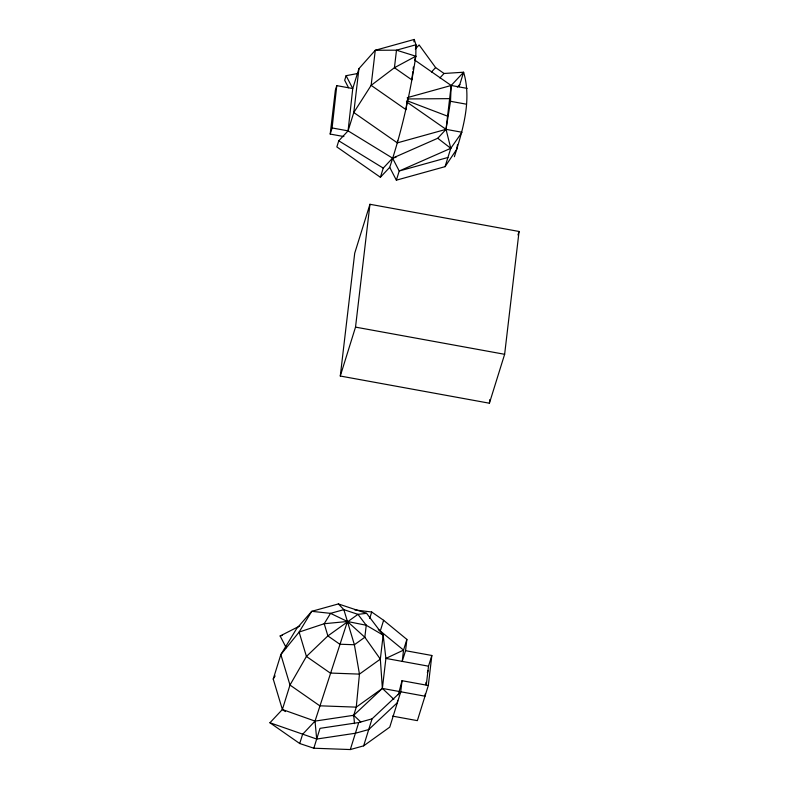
<?xml version="1.0" encoding="UTF-8"?>
<svg xmlns="http://www.w3.org/2000/svg" width="789" height="789" viewBox="0 0 789 789"><rect width="100%" height="100%" fill="white"/><g stroke="black" fill="none" stroke-linecap="round" stroke-linejoin="round"><path stroke-width="1.18" d="M414.55 60.28L415.813 56.206L415.971 44.766L414.225 39.45L375.268 50.269L358.946 68.653L352.752 88.546L348.077 130.866L338.757 140.807L336.844 146.922L380.387 177.269L389.717 167.327C401.808 131.161 410.093 93.871 415.813 56.206L396.492 50.18L375.268 50.269L371.146 85.36L353.788 112.521L348.077 130.866L392.577 158.155L399.224 171.006L396.364 180.178L445.065 166.657L456.673 149.387L457.521 144.831M445.065 166.657L450.775 148.312L446.032 129.347L450.509 101.298L451.18 85.478L463.616 72.223C471.921 100.233 462.877 129.82 454.385 156.715M343.896 136.566L330.197 134.071L332.1 127.956L336.775 85.636L352.752 88.546L346.105 75.695L357.92 73.456M330.197 134.071L335.355 90.202L336.775 85.636M358.946 68.653L353.788 112.521L397.331 142.868L446.032 129.347L462.009 132.256L450.775 148.312L399.224 171.006L447.915 157.484M340.286 376.028L354.715 253.2L369.952 204.282L519.063 231.473L504.635 354.3L489.397 403.218L340.286 376.028L355.523 327.119L369.952 204.282M397.331 142.868L397.626 140.432M406.976 101.17L405.98 109.641L371.146 85.36L394.431 67.726L415.813 56.206M413.939 41.866L414.225 39.45M412.815 71.671L411.848 79.867L394.431 67.726L396.492 50.18L415.971 44.766L415.428 49.451M413.091 69.333L413.367 66.996M380.387 177.269L383.247 168.096L392.577 158.155L437.767 138.253L446.032 129.347L451.18 85.478L414.57 59.964M397.636 700.415L397.37 702.674L368.719 729.549L355.395 733.247L316.685 739.046L269.937 722.763L282.373 709.508L289.987 685.049L306.428 656.448L327.879 635.914L357.959 614.355L366.589 613.329L383.158 635.135L385.9 658.411L382.379 688.422L353.728 715.288L315.018 721.097L282.373 709.508L273.231 679.043L280.845 654.584L296.615 628.655L311.734 611.327L338.373 603.93L366.589 613.329M398.297 694.784L402.025 680.7L428.319 685.493L431.839 655.481L405.556 650.688L402.222 661.389L403.544 650.106L406.877 639.415L383.622 620.302L371.708 612.008L354.784 609.917M269.937 722.763L299.721 743.524L313.825 748.219L350.316 749.55L363.64 745.852L389.756 727.133L400.704 691.973L402.025 680.7M405.556 650.688L406.877 639.415M425.735 684.704L426.011 682.396M425.241 693.995L424.985 696.194L382.379 688.422L356.263 707.141L353.364 716.451M426.326 684.724L428.506 666.182L431.839 655.481M489.397 403.218L489.831 399.569M346.105 75.695L344.675 80.261L348.56 87.757M459.119 86.672L463.616 72.223L444.059 73.476L435.617 67.588L419.127 44.934L415.803 48.474M299.721 743.524L302.582 734.352L315.018 721.097L316.685 739.046M314.703 722.113L347.426 621.495L343.856 609.65L338.373 603.93M313.825 748.219L320.018 728.346L358.729 722.546L372.053 718.848L400.704 691.973M369.706 618.428L371.708 612.008M428.506 666.182L385.9 658.411L403.544 650.106L380.288 631.003L383.622 620.302M350.316 749.55L358.729 722.546M517.969 234.964L519.063 231.473M363.64 745.852L372.053 718.848M427.352 672.603L427.993 670.571M428.319 685.493L417.361 720.643L392.518 716.116M273.231 679.043L275.124 675.926M431.475 72.006L435.617 67.588M439.917 77.894L444.059 73.476M457.324 87.096L459.809 84.453M286.229 647.759L280.134 635.973L299.859 625.924M407.242 97.678L451.18 85.478L467.157 88.388M392.577 158.155L396.058 157.189M280.134 635.973L282.432 635.342M347.426 621.495L324.22 623.724L299.11 632.068L280.845 654.584L289.987 685.049L319.782 705.81L356.263 707.141L359.449 674.112L354.389 644.751L347.426 621.495L330.532 613.359L311.734 611.327L299.11 632.068L306.428 656.448L330.256 673.047L359.449 674.112L380.337 659.14L383.158 635.135L366.244 625.253L347.426 621.495L364.834 637.256L380.337 659.14L382.379 688.422L393.849 699.32M407.321 98.96L449.641 98.635M450.509 101.298L466.486 104.207M332.1 127.956L348.077 130.866M355.523 327.119L504.635 354.3M406.996 100.716L447.58 116.18M338.757 140.807L383.247 168.096M406.443 101.761L446.032 129.347M378.306 629.622L380.288 631.003M282.373 709.508L285.352 711.589M437.767 138.253L450.775 148.312M360.78 721.994L353.728 715.288L354.508 723.671M389.717 167.327L396.364 180.178M366.244 625.253L364.834 637.256L354.389 644.751L339.793 644.219L327.879 635.914L324.22 623.724L330.532 613.359L343.856 609.65L357.959 614.355L366.244 625.253"/></g></svg>
